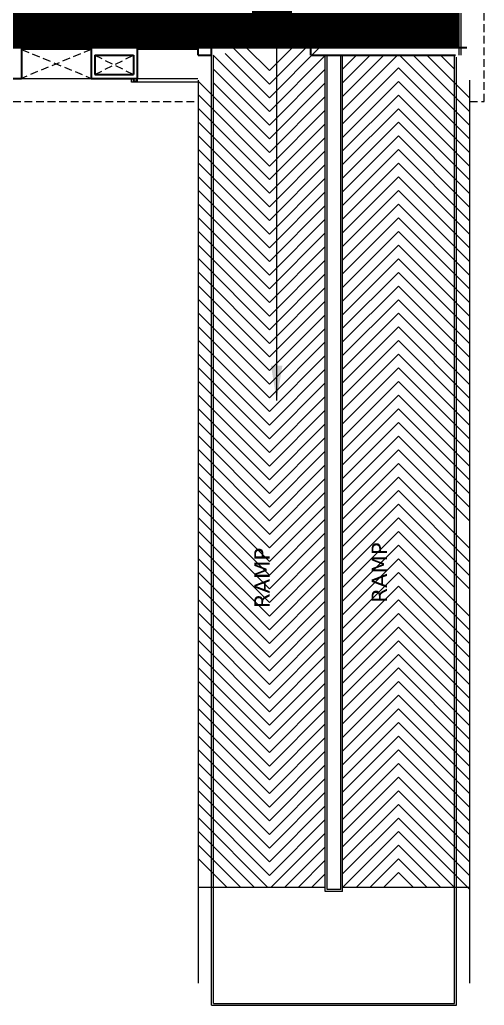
# Model space of a CAD drawing. Header units: millimetres. Extents: x -3092155 to 1661152, y -7085746 to -5505561.
# Drawn here: x -384484 to -372434, y -5551636 to -5526091 of the extents above; entities that cross this region are included whole.
import ezdxf

# ---------------------------------------------------------------- set-up
doc = ezdxf.new("R2010")
doc.units = ezdxf.units.MM
doc.header["$LTSCALE"] = 2
doc.header["$MEASUREMENT"] = 0
doc.linetypes.add('DASHED2', pattern=[0.375, 0.25, -0.125])
doc.layers.add('AEROW', color=7, linetype='Continuous', lineweight=15, true_color=0x0d0d0d)
doc.layers.add('DOT', color=7, linetype='DASHED2', lineweight=0, true_color=0x89067c)
for name, color, linetype, lineweight in [('DUCT', 37, 'Continuous', 35), ('RAILING', 47, 'Continuous', 13), ('RAMP', 253, 'Continuous', 9), ('SILL', 74, 'Continuous', 20), ('TEXT', 7, 'Continuous', 13), ('WAll', 250, 'Continuous', 35)]:
    doc.layers.add(name, color=color, linetype=linetype, lineweight=lineweight)
doc.styles.add('INNER DIM', font='', dxfattribs={"height": 250})
doc.styles.add('style2', font='')
doc.styles.get('INNER DIM').set_extended_font_data('Arial Narrow', bold=True)
doc.styles.get('style2').set_extended_font_data('Verdana')
doc.dimstyles.new('INNER DIM', dxfattribs={"dimscale": 0, "dimtxt": 250, "dimasz": 100, "dimexe": 50, "dimexo": 50, "dimgap": 50, "dimtad": 0, "dimdec": 0, "dimzin": 0, "dimdsep": 46, "dimtxsty": 'INNER DIM', "dimblk": 'ARCHTICK', "dimcen": 100, "dimdle": 50, "dimclrd": 256, "dimclre": 256, "dimclrt": 256, "dimadec": 0, "dimazin": 0, "dimtfac": 1, "dimtdec": 0, "dimtix": 1, "dimtmove": 2, "dimatfit": 3, "dimfxl": 50, "dimfxlon": 1, "dimtolj": 1, "dimtzin": 0, "dimlwd": -1, "dimlwe": -1, "dimarcsym": 1})
pattern_1 = [(0, (0, 0), (0, 10), [])]

# ---------------------------------------------------------------- blocks, each defined once
blk = doc.blocks.new('_ArchTick')
at = {"color": 0, "linetype": 'ByBlock', "const_width": 0.15}
blk.add_lwpolyline([(-0.5, -0.5), (0.5, 0.5)], dxfattribs=at)

msp = doc.modelspace()

# ---------------------------------------------------------------- hatches: boundary and pattern name
at = {"layer": 'WAll', "ltscale": 100, "true_color": 0xe3c7a8, "transparency": 33554648}
h = msp.add_hatch(dxfattribs=at)
h.set_pattern_fill('_USER', color=9, scale=10, pattern_type=0)
h.set_pattern_definition(pattern_1)
edge = h.paths.add_edge_path(flags=17)
edge.add_line((-373084, -5523661), (-375434, -5523661))
edge.add_line((-375434, -5523661), (-375434, -5523961))
edge.add_line((-375434, -5523961), (-376034, -5523961))
edge.add_line((-376034, -5523961), (-379435, -5523961))
edge.add_line((-379435, -5523961), (-385234, -5523961))
edge.add_line((-385234, -5523961), (-387260, -5523961))
edge.add_line((-387260, -5523961), (-387260, -5524036))
edge.add_line((-387260, -5524036), (-387260, -5524381))
edge.add_line((-387260, -5524381), (-386650, -5524381))
edge.add_line((-386650, -5524381), (-386650, -5524426))
edge.add_ellipse((-387546, -5524334), major_axis=(637, 637), ratio=1, start_angle=230.5112, end_angle=309.0988, ccw=False)
edge.add_line((-387460, -5525231), (-387460, -5525242))
edge.add_ellipse((-387546, -5526139), major_axis=(-637, 637), ratio=1, start_angle=230.9012, end_angle=309.4888, ccw=False)
edge.add_line((-386650, -5526046), (-386650, -5526091))
edge.add_line((-386650, -5526091), (-387460, -5526091))
edge.add_line((-387460, -5526091), (-387460, -5526136))
edge.add_line((-387460, -5526136), (-387340, -5526136))
edge.add_line((-387340, -5526136), (-387340, -5526436))
edge.add_line((-387340, -5526436), (-387459, -5526436))
edge.add_line((-387459, -5526436), (-387459, -5526811))
edge.add_line((-387459, -5526811), (-387159, -5526811))
edge.add_line((-387159, -5526811), (-387159, -5526811))
edge.add_line((-387159, -5526811), (-385359, -5526811))
edge.add_line((-385359, -5526811), (-384434, -5526811))
edge.add_line((-384434, -5526811), (-382634, -5526811))
edge.add_line((-382634, -5526811), (-381434, -5526811))
edge.add_line((-381434, -5526811), (-379859, -5526811))
edge.add_line((-379859, -5526811), (-379509, -5526811))
edge.add_line((-379509, -5526811), (-376634, -5526811))
edge.add_line((-376634, -5526811), (-376159, -5526811))
edge.add_line((-376159, -5526811), (-373084, -5526811))
edge.add_line((-373084, -5526811), (-373084, -5523661))
edge = h.paths.add_edge_path(flags=17)
edge.add_line((-373084, -5523661), (-375434, -5523661))
edge.add_line((-375434, -5523661), (-375434, -5523961))
edge.add_line((-375434, -5523961), (-376034, -5523961))
edge.add_line((-376034, -5523961), (-379435, -5523961))
edge.add_line((-379435, -5523961), (-385234, -5523961))
edge.add_line((-385234, -5523961), (-387260, -5523961))
edge.add_line((-387260, -5523961), (-387260, -5524036))
edge.add_line((-387260, -5524036), (-387260, -5524381))
edge.add_line((-387260, -5524381), (-386650, -5524381))
edge.add_line((-386650, -5524381), (-386650, -5524426))
edge.add_ellipse((-387546, -5524334), major_axis=(637, 637), ratio=1, start_angle=299.2754, end_angle=309.0988, ccw=False)
edge.add_ellipse((-387546, -5524334), major_axis=(637, 637), ratio=1, start_angle=289.4519, end_angle=299.2754, ccw=False)
edge.add_ellipse((-387546, -5524334), major_axis=(637, 637), ratio=1, start_angle=279.6285, end_angle=289.4519, ccw=False)
edge.add_ellipse((-387546, -5524334), major_axis=(637, 637), ratio=1, start_angle=269.805, end_angle=279.6285, ccw=False)
edge.add_ellipse((-387546, -5524334), major_axis=(637, 637), ratio=1, start_angle=259.9816, end_angle=269.805, ccw=False)
edge.add_ellipse((-387546, -5524334), major_axis=(637, 637), ratio=1, start_angle=250.1581, end_angle=259.9816, ccw=False)
edge.add_ellipse((-387546, -5524334), major_axis=(637, 637), ratio=1, start_angle=240.3347, end_angle=250.1581, ccw=False)
edge.add_ellipse((-387546, -5524334), major_axis=(637, 637), ratio=1, start_angle=230.5112, end_angle=240.3347, ccw=False)
edge.add_line((-387460, -5525231), (-387460, -5525242))
edge.add_ellipse((-387546, -5526139), major_axis=(-637, 637), ratio=1, start_angle=299.6653, end_angle=309.4888, ccw=False)
edge.add_ellipse((-387546, -5526139), major_axis=(-637, 637), ratio=1, start_angle=289.8419, end_angle=299.6653, ccw=False)
edge.add_ellipse((-387546, -5526139), major_axis=(-637, 637), ratio=1, start_angle=280.0184, end_angle=289.8419, ccw=False)
edge.add_ellipse((-387546, -5526139), major_axis=(-637, 637), ratio=1, start_angle=270.195, end_angle=280.0184, ccw=False)
edge.add_ellipse((-387546, -5526139), major_axis=(-637, 637), ratio=1, start_angle=260.3715, end_angle=270.195, ccw=False)
edge.add_ellipse((-387546, -5526139), major_axis=(-637, 637), ratio=1, start_angle=250.5481, end_angle=260.3715, ccw=False)
edge.add_ellipse((-387546, -5526139), major_axis=(-637, 637), ratio=1, start_angle=240.7246, end_angle=250.5481, ccw=False)
edge.add_ellipse((-387546, -5526139), major_axis=(-637, 637), ratio=1, start_angle=230.9012, end_angle=240.7246, ccw=False)
edge.add_line((-386650, -5526046), (-386650, -5526091))
edge.add_line((-386650, -5526091), (-387460, -5526091))
edge.add_line((-387460, -5526091), (-387460, -5526136))
edge.add_line((-387460, -5526136), (-387340, -5526136))
edge.add_line((-387340, -5526136), (-387340, -5526436))
edge.add_line((-387340, -5526436), (-387459, -5526436))
edge.add_line((-387459, -5526436), (-387459, -5526811))
edge.add_line((-387459, -5526811), (-387159, -5526811))
edge.add_line((-387159, -5526811), (-387159, -5526811))
edge.add_line((-387159, -5526811), (-385359, -5526811))
edge.add_line((-385359, -5526811), (-384434, -5526811))
edge.add_line((-384434, -5526811), (-382634, -5526811))
edge.add_line((-382634, -5526811), (-381434, -5526811))
edge.add_line((-381434, -5526811), (-379859, -5526811))
edge.add_line((-379859, -5526811), (-379509, -5526811))
edge.add_line((-379509, -5526811), (-376634, -5526811))
edge.add_line((-376634, -5526811), (-376159, -5526811))
edge.add_line((-376159, -5526811), (-373084, -5526811))
edge.add_line((-373084, -5526811), (-373084, -5523661))
h = msp.add_hatch(dxfattribs=at)
h.set_pattern_fill('_USER', color=9, scale=10, pattern_type=0)
h.set_pattern_definition(pattern_1)
edge = h.paths.add_edge_path()
edge.add_line((-373084, -5523661), (-375434, -5523661))
edge.add_line((-375434, -5523661), (-375434, -5523961))
edge.add_line((-375434, -5523961), (-376034, -5523961))
edge.add_line((-376034, -5523961), (-379435, -5523961))
edge.add_line((-379435, -5523961), (-385234, -5523961))
edge.add_line((-385234, -5523961), (-387260, -5523961))
edge.add_line((-387260, -5523961), (-387260, -5524036))
edge.add_line((-387260, -5524036), (-387260, -5524381))
edge.add_line((-387260, -5524381), (-386650, -5524381))
edge.add_line((-386650, -5524381), (-386650, -5524426))
edge.add_ellipse((-387546, -5524334), major_axis=(637, 637), ratio=1, start_angle=230.5112, end_angle=309.0988, ccw=False)
edge.add_line((-387460, -5525231), (-387460, -5525242))
edge.add_ellipse((-387546, -5526139), major_axis=(-637, 637), ratio=1, start_angle=230.9012, end_angle=309.4888, ccw=False)
edge.add_line((-386650, -5526046), (-386650, -5526091))
edge.add_line((-386650, -5526091), (-387460, -5526091))
edge.add_line((-387460, -5526091), (-387460, -5526136))
edge.add_line((-387460, -5526136), (-387340, -5526136))
edge.add_line((-387340, -5526136), (-387340, -5526436))
edge.add_line((-387340, -5526436), (-387459, -5526436))
edge.add_line((-387459, -5526436), (-387459, -5526811))
edge.add_line((-387459, -5526811), (-387159, -5526811))
edge.add_line((-387159, -5526811), (-387159, -5526811))
edge.add_line((-387159, -5526811), (-385359, -5526811))
edge.add_line((-385359, -5526811), (-384434, -5526811))
edge.add_line((-384434, -5526811), (-382634, -5526811))
edge.add_line((-382634, -5526811), (-381434, -5526811))
edge.add_line((-381434, -5526811), (-379859, -5526811))
edge.add_line((-379859, -5526811), (-379509, -5526811))
edge.add_line((-379509, -5526811), (-376634, -5526811))
edge.add_line((-376634, -5526811), (-376159, -5526811))
edge.add_line((-376159, -5526811), (-373084, -5526811))
edge.add_line((-373084, -5526811), (-373084, -5523661))

# ---------------------------------------------------------------- linework, layer by layer
at = {"layer": 'DOT', "ltscale": 400}
for p, q in [((-372434, -5528211), (-372434, -5523011)), ((-382634, -5526861), (-384434, -5527611)), ((-384434, -5526861), (-382634, -5527611)), ((-382534, -5527511), (-381534, -5527011)), ((-382534, -5527011), (-381534, -5527511)), ((-392759, -5528211), (-379859, -5528211)), ((-372809, -5528211), (-372434, -5528211))]:
    msp.add_line(p, q, dxfattribs=at)
at = {"layer": 'DOT', "linetype": 'Continuous', "ltscale": 400}
msp.add_line((-393359, -5527611), (-379860, -5527611), dxfattribs=at)
at = {"layer": 'DUCT', "ltscale": 100}
for p, q in [((-385359, -5526811), (-384434, -5526811)), ((-384434, -5526811), (-384434, -5527611)), ((-382634, -5526811), (-382634, -5527611)), ((-382634, -5526811), (-381434, -5526811)), ((-381434, -5526811), (-381434, -5527611)), ((-379859, -5526811), (-379509, -5526811)), ((-379859, -5527011), (-379859, -5526811)), ((-379759, -5526811), (-379659, -5526811)), ((-379509, -5527011), (-379509, -5526811)), ((-376934, -5526811), (-376159, -5526811)), ((-376934, -5527011), (-376934, -5526811)), ((-376159, -5526811), (-372884, -5526811)), ((-382534, -5527011), (-381534, -5527011)), ((-382534, -5527011), (-382534, -5527511)), ((-381534, -5527011), (-381534, -5527511)), ((-379859, -5527011), (-379509, -5527011)), ((-376934, -5527011), (-373184, -5527011)), ((-385359, -5527611), (-384434, -5527611)), ((-382634, -5527611), (-381434, -5527611)), ((-382534, -5527511), (-381534, -5527511)), ((-381535, -5527611), (-381535, -5527686)), ((-381435, -5527686), (-381435, -5527611)), ((-381535, -5527686), (-381435, -5527686))]:
    msp.add_line(p, q, dxfattribs=at)
at = {"layer": 'RAILING', "ltscale": 100}
for p, q in [((-373084, -5527011), (-373084, -5523661)), ((-373034, -5527011), (-373034, -5523611)), ((-382634, -5526811), (-384434, -5526811)), ((-382634, -5526861), (-384434, -5526861)), ((-379859, -5526811), (-381434, -5526811)), ((-379859, -5526861), (-381434, -5526861)), ((-379509, -5551636), (-379509, -5527011)), ((-379459, -5551586), (-379459, -5527011)), ((-376559, -5548686), (-376559, -5527011)), ((-376509, -5548636), (-376509, -5527011)), ((-376159, -5548636), (-376159, -5527011)), ((-376109, -5548686), (-376109, -5527011)), ((-373209, -5551586), (-373209, -5527011)), ((-373159, -5551636), (-373159, -5527061)), ((-376109, -5548686), (-376559, -5548686)), ((-376159, -5548636), (-376509, -5548636)), ((-379509, -5551636), (-373159, -5551636)), ((-379459, -5551586), (-373209, -5551586))]:
    msp.add_line(p, q, dxfattribs=at)
at = {"layer": 'RAMP', "ltscale": 100}
for p, q in [((-376634, -5526811), (-379509, -5526811)), ((-378009, -5527762), (-378960, -5526811)), ((-378009, -5527409), (-378607, -5526811)), ((-378009, -5528116), (-376705, -5526811)), ((-378009, -5527762), (-377058, -5526811)), ((-378009, -5527409), (-377412, -5526811)), ((-378009, -5528469), (-379467, -5527011)), ((-378009, -5528116), (-379159, -5526966)), ((-378009, -5528469), (-376559, -5527019)), ((-376109, -5528434), (-374687, -5527011)), ((-376109, -5528080), (-375040, -5527011)), ((-376109, -5527727), (-375394, -5527011)), ((-376109, -5527373), (-375748, -5527011)), ((-372809, -5528834), (-374632, -5527011)), ((-372809, -5528480), (-374278, -5527011)), ((-372809, -5528127), (-373925, -5527011)), ((-373209, -5527373), (-373571, -5527011)), ((-378009, -5528823), (-379459, -5527373)), ((-378009, -5528823), (-376559, -5527373)), ((-376109, -5528787), (-374659, -5527337)), ((-372809, -5529187), (-374659, -5527337)), ((-379859, -5527661), (-379859, -5551061)), ((-378009, -5529530), (-379859, -5527680)), ((-378009, -5529176), (-379459, -5527726)), ((-378009, -5529177), (-376559, -5527727)), ((-376109, -5529141), (-374659, -5527691)), ((-372809, -5529541), (-374659, -5527691)), ((-372809, -5551061), (-372809, -5527661)), ((-378009, -5529883), (-379859, -5528033)), ((-378009, -5529530), (-376559, -5528080)), ((-376109, -5529494), (-374659, -5528044)), ((-372809, -5529894), (-374659, -5528044)), ((-378009, -5530237), (-379859, -5528387)), ((-376109, -5529848), (-374659, -5528398)), ((-372809, -5530248), (-374659, -5528398)), ((-378009, -5529884), (-376559, -5528434)), ((-378009, -5530590), (-379859, -5528740)), ((-378009, -5530237), (-376559, -5528787)), ((-376109, -5530201), (-374659, -5528751)), ((-372809, -5530601), (-374659, -5528751)), ((-378009, -5530944), (-379859, -5529094)), ((-378009, -5530591), (-376559, -5529141)), ((-376109, -5530555), (-374659, -5529105)), ((-372809, -5530955), (-374659, -5529105)), ((-378009, -5531298), (-379859, -5529448)), ((-378009, -5530944), (-376559, -5529494)), ((-376109, -5530909), (-374659, -5529459)), ((-372809, -5531309), (-374659, -5529459)), ((-378009, -5531651), (-379859, -5529801)), ((-378009, -5531298), (-376559, -5529848)), ((-376109, -5531262), (-374659, -5529812)), ((-372809, -5531662), (-374659, -5529812)), ((-378009, -5532005), (-379859, -5530155)), ((-378009, -5531651), (-376559, -5530201)), ((-376109, -5531616), (-374659, -5530166)), ((-372809, -5532016), (-374659, -5530166)), ((-378009, -5532358), (-379859, -5530508)), ((-378009, -5532005), (-376559, -5530555)), ((-376109, -5531969), (-374659, -5530519)), ((-372809, -5532369), (-374659, -5530519)), ((-378009, -5532712), (-379859, -5530862)), ((-378009, -5532359), (-376559, -5530909)), ((-376109, -5532323), (-374659, -5530873)), ((-372809, -5532723), (-374659, -5530873)), ((-378009, -5533065), (-379859, -5531215)), ((-376109, -5532676), (-374659, -5531226)), ((-372809, -5533076), (-374659, -5531226)), ((-378009, -5532712), (-376559, -5531262)), ((-378009, -5533419), (-379859, -5531569)), ((-378009, -5533066), (-376559, -5531616)), ((-376109, -5533030), (-374659, -5531580)), ((-372809, -5533430), (-374659, -5531580)), ((-378009, -5533772), (-379859, -5531922)), ((-378009, -5533419), (-376559, -5531969)), ((-376109, -5533383), (-374659, -5531933)), ((-372809, -5533783), (-374659, -5531933)), ((-378009, -5534126), (-379859, -5532276)), ((-378009, -5533773), (-376559, -5532323)), ((-376109, -5533737), (-374659, -5532287)), ((-372809, -5534137), (-374659, -5532287)), ((-378009, -5534480), (-379859, -5532630)), ((-378009, -5534126), (-376559, -5532676)), ((-376109, -5534090), (-374659, -5532641)), ((-372809, -5534491), (-374659, -5532641)), ((-378009, -5534833), (-379859, -5532983)), ((-376109, -5534444), (-374659, -5532994)), ((-372809, -5534844), (-374659, -5532994)), ((-378009, -5534480), (-376559, -5533030)), ((-378009, -5535187), (-379859, -5533337)), ((-378009, -5534833), (-376559, -5533383)), ((-376109, -5534798), (-374659, -5533348)), ((-372809, -5535198), (-374659, -5533348)), ((-378009, -5535540), (-379859, -5533690)), ((-378009, -5535187), (-376559, -5533737)), ((-376109, -5535151), (-374659, -5533701)), ((-372809, -5535551), (-374659, -5533701)), ((-378009, -5535894), (-379859, -5534044)), ((-378009, -5535541), (-376559, -5534091)), ((-376109, -5535505), (-374659, -5534055)), ((-372809, -5535905), (-374659, -5534055)), ((-378009, -5536247), (-379859, -5534397)), ((-378009, -5535894), (-376559, -5534444)), ((-376109, -5535858), (-374659, -5534408)), ((-372809, -5536258), (-374659, -5534408)), ((-378009, -5536601), (-379859, -5534751)), ((-378009, -5536248), (-376559, -5534798)), ((-376109, -5536212), (-374659, -5534762)), ((-372809, -5536612), (-374659, -5534762)), ((-378009, -5536954), (-379859, -5535104)), ((-378009, -5536601), (-376559, -5535151)), ((-376109, -5536565), (-374659, -5535115)), ((-372809, -5536965), (-374659, -5535115)), ((-378009, -5537308), (-379859, -5535458)), ((-378009, -5536955), (-376559, -5535505)), ((-376109, -5536919), (-374659, -5535469)), ((-372809, -5537319), (-374659, -5535469)), ((-378009, -5537662), (-379859, -5535812)), ((-376109, -5537272), (-374659, -5535823)), ((-372809, -5537672), (-374659, -5535822)), ((-378009, -5537308), (-376559, -5535858)), ((-378009, -5538015), (-379859, -5536165)), ((-378009, -5537662), (-376559, -5536212)), ((-376109, -5537626), (-374659, -5536176)), ((-372809, -5538026), (-374659, -5536176)), ((-378009, -5538369), (-379859, -5536519)), ((-378009, -5538015), (-376559, -5536565)), ((-376109, -5537980), (-374659, -5536530)), ((-372809, -5538380), (-374659, -5536530)), ((-378009, -5538722), (-379859, -5536872)), ((-378009, -5538369), (-376559, -5536919)), ((-376109, -5538333), (-374659, -5536883)), ((-372809, -5538733), (-374659, -5536883)), ((-378009, -5539076), (-379859, -5537226)), ((-378009, -5538722), (-376559, -5537272)), ((-376109, -5538687), (-374659, -5537237)), ((-372809, -5539087), (-374659, -5537237)), ((-378009, -5539429), (-379859, -5537579)), ((-376109, -5539040), (-374659, -5537590)), ((-373209, -5539040), (-374659, -5537590)), ((-378009, -5539076), (-376559, -5537626)), ((-378009, -5539783), (-379859, -5537933)), ((-378009, -5539430), (-376559, -5537980)), ((-376109, -5539394), (-374659, -5537944)), ((-372809, -5539794), (-374659, -5537944)), ((-378009, -5540136), (-379859, -5538286)), ((-378009, -5539783), (-376559, -5538333)), ((-376109, -5539747), (-374659, -5538297)), ((-372809, -5540147), (-374659, -5538297)), ((-378009, -5540490), (-379859, -5538640)), ((-378009, -5540137), (-376559, -5538687)), ((-376109, -5540101), (-374659, -5538651)), ((-372809, -5540501), (-374659, -5538651)), ((-378009, -5540844), (-379859, -5538994)), ((-378009, -5540490), (-376559, -5539040)), ((-376109, -5540454), (-374659, -5539005)), ((-372809, -5540854), (-374659, -5539004)), ((-378009, -5541197), (-379859, -5539347)), ((-378009, -5540844), (-376559, -5539394)), ((-376109, -5540808), (-374659, -5539358)), ((-373209, -5540808), (-374659, -5539358)), ((-378009, -5541551), (-379859, -5539701)), ((-378009, -5541197), (-376559, -5539747)), ((-376109, -5541162), (-374659, -5539712)), ((-372809, -5541562), (-374659, -5539712)), ((-378009, -5541904), (-379859, -5540054)), ((-378009, -5541551), (-376559, -5540101)), ((-376109, -5541515), (-374659, -5540065)), ((-372809, -5541915), (-374659, -5540065)), ((-378009, -5542258), (-379859, -5540408)), ((-376109, -5541869), (-374659, -5540419)), ((-372809, -5542269), (-374659, -5540419)), ((-378009, -5541904), (-376559, -5540454)), ((-378009, -5542611), (-379859, -5540761)), ((-378009, -5542258), (-376559, -5540808)), ((-376109, -5542222), (-374659, -5540772)), ((-372809, -5542622), (-374659, -5540772)), ((-378009, -5542965), (-379859, -5541115)), ((-378009, -5542612), (-376559, -5541162)), ((-376109, -5542576), (-374659, -5541126)), ((-372809, -5542976), (-374659, -5541126)), ((-378009, -5543318), (-379859, -5541468)), ((-378009, -5542965), (-376559, -5541515)), ((-376109, -5542929), (-374659, -5541479)), ((-372809, -5543329), (-374659, -5541479)), ((-378009, -5543672), (-379859, -5541822)), ((-378009, -5543319), (-376559, -5541869)), ((-376109, -5543283), (-374659, -5541833)), ((-372809, -5543683), (-374659, -5541833)), ((-378009, -5544026), (-379859, -5542176)), ((-376109, -5543636), (-374659, -5542186)), ((-372809, -5544036), (-374659, -5542186)), ((-378009, -5543672), (-376559, -5542222)), ((-378009, -5544379), (-379859, -5542529)), ((-378009, -5544026), (-376559, -5542576)), ((-376109, -5543990), (-374659, -5542540)), ((-372809, -5544390), (-374659, -5542540)), ((-378009, -5544733), (-379859, -5542883)), ((-378009, -5544379), (-376559, -5542929)), ((-376109, -5544344), (-374659, -5542894)), ((-372809, -5544744), (-374659, -5542894)), ((-378009, -5545086), (-379859, -5543236)), ((-378009, -5544733), (-376559, -5543283)), ((-376109, -5544697), (-374659, -5543247)), ((-372809, -5545097), (-374659, -5543247)), ((-378009, -5545440), (-379859, -5543590)), ((-378009, -5545086), (-376559, -5543636)), ((-376109, -5545051), (-374659, -5543601)), ((-372809, -5545451), (-374659, -5543601)), ((-378009, -5545793), (-379859, -5543943)), ((-378009, -5545440), (-376559, -5543990)), ((-376109, -5545404), (-374659, -5543954)), ((-372809, -5545804), (-374659, -5543954)), ((-378009, -5546147), (-379859, -5544297)), ((-378009, -5545794), (-376559, -5544344)), ((-376109, -5545758), (-374659, -5544308)), ((-372809, -5546158), (-374659, -5544308)), ((-378009, -5546500), (-379859, -5544650)), ((-378009, -5546147), (-376559, -5544697)), ((-376109, -5546111), (-374659, -5544661)), ((-372809, -5546511), (-374659, -5544661)), ((-378009, -5546854), (-379859, -5545004)), ((-376109, -5546465), (-374659, -5545015)), ((-372809, -5546865), (-374659, -5545015)), ((-378009, -5546501), (-376559, -5545051)), ((-378009, -5547208), (-379859, -5545358)), ((-378009, -5546854), (-376559, -5545404)), ((-376109, -5546818), (-374659, -5545368)), ((-372809, -5547218), (-374659, -5545368)), ((-378009, -5547561), (-379859, -5545711)), ((-378009, -5547208), (-376559, -5545758)), ((-376109, -5547172), (-374659, -5545722)), ((-372809, -5547572), (-374659, -5545722)), ((-378009, -5547915), (-379859, -5546065)), ((-378009, -5547561), (-376559, -5546111)), ((-376109, -5547526), (-374659, -5546076)), ((-372809, -5547926), (-374659, -5546076)), ((-378009, -5548268), (-379859, -5546418)), ((-378009, -5547915), (-376559, -5546465)), ((-376109, -5547879), (-374659, -5546429)), ((-372809, -5548279), (-374659, -5546429)), ((-378045, -5548586), (-379859, -5546772)), ((-376109, -5548233), (-374659, -5546783)), ((-372809, -5548633), (-374659, -5546783)), ((-378009, -5548268), (-376559, -5546818)), ((-378398, -5548586), (-379859, -5547125)), ((-377974, -5548586), (-376559, -5547172)), ((-376109, -5548586), (-374659, -5547136)), ((-373209, -5548586), (-374659, -5547136)), ((-378752, -5548586), (-379859, -5547479)), ((-377620, -5548586), (-376559, -5547526)), ((-375756, -5548586), (-374659, -5547490)), ((-373563, -5548586), (-374659, -5547490)), ((-379105, -5548586), (-379859, -5547832)), ((-377266, -5548586), (-376559, -5547879)), ((-375402, -5548586), (-374659, -5547843)), ((-373916, -5548586), (-374659, -5547843)), ((-376913, -5548586), (-376559, -5548233)), ((-375049, -5548586), (-374659, -5548197)), ((-374270, -5548586), (-374659, -5548197)), ((-376559, -5548586), (-379859, -5548586)), ((-372809, -5548586), (-376109, -5548586))]:
    msp.add_line(p, q, dxfattribs=at)
at = {"layer": 'SILL', "ltscale": 100}
for p, q in [((-381584, -5527711), (-381584, -5527611)), ((-379860, -5527711), (-381584, -5527711))]:
    msp.add_line(p, q, dxfattribs=at)

# ---------------------------------------------------------------- texts
at = {"layer": 'TEXT', "ltscale": 0.1, "insert": (-377947, -5526157), "char_height": 350, "attachment_point": 5, "style": 'style2'}
msp.add_mtext('{\\fVerdana|b1|i0|c0|p34;\\H1.2857x;DN\\H0.77778x; }', dxfattribs=at)
at = {"layer": 'TEXT', "lineweight": 30, "ltscale": 100, "char_height": 400, "width": 600, "attachment_point": 1, "rotation": 90, "style": 'style2'}
for insert in [(-378401, -5541342), (-375355, -5541201)]:
    msp.add_mtext('RAMP ', dxfattribs=dict(at, insert=insert))

# ---------------------------------------------------------------- leaders
at = {"layer": 'AEROW', "ltscale": 100}
msp.add_leader([(-377819, -5535960), (-377819, -5526528)], dimstyle='INNER DIM', override={"dimscale": 1, "dimasz": 900, "dimfxl": 200, "dimfxlon": 1}, dxfattribs=at)

doc.saveas('drawing.dxf')
